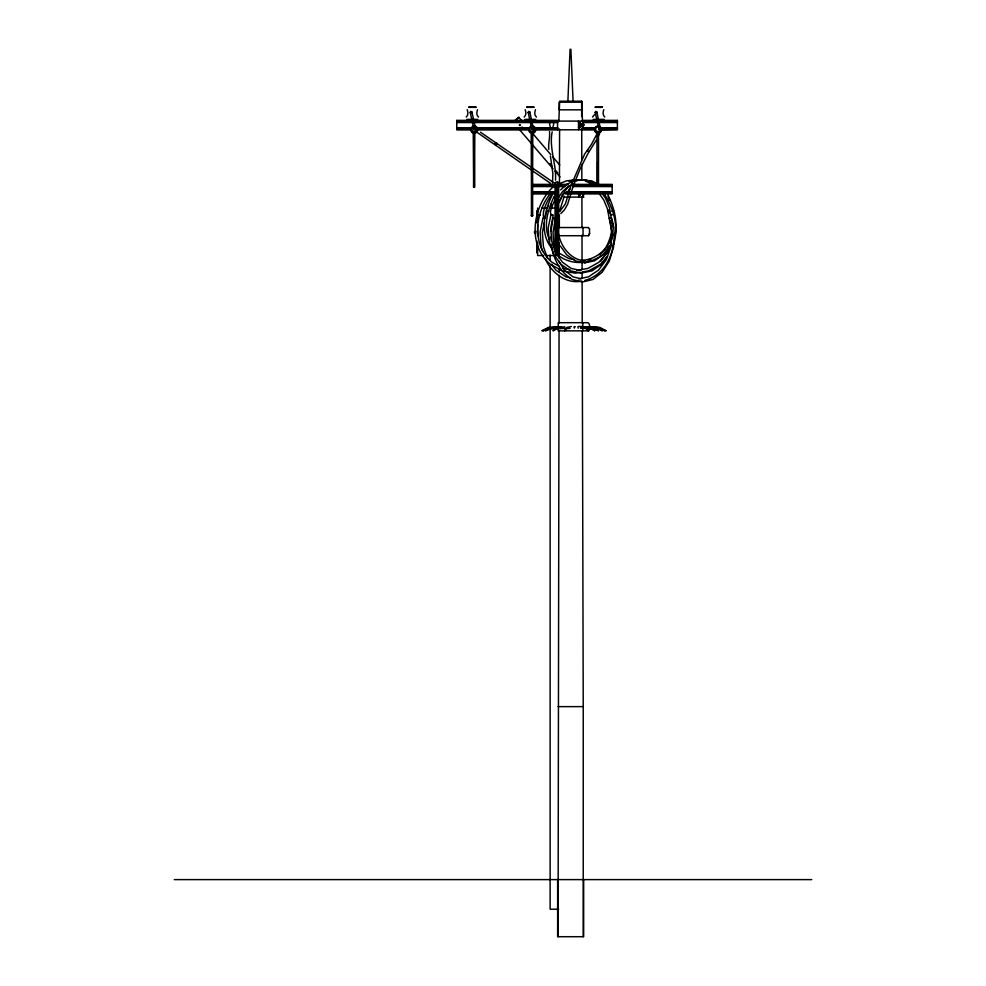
<?xml version="1.0" encoding="UTF-8"?>
<svg xmlns="http://www.w3.org/2000/svg" width="986" height="986" viewBox="0 0 986 986"><rect width="100%" height="100%" fill="white"/><g stroke="black" fill="none" stroke-linecap="round" stroke-linejoin="round"><path stroke-width="1.48" d="M558.076 936.7L559.062 330.741M559.074 323.038L559.198 275.279M559.21 272.198L559.222 269.116M559.247 258.332L559.284 242.926M559.321 227.519L559.358 215.194M559.444 184.382L559.58 128.919M555.5 180.241C556.548 163.75 548.857 148.208 552.172 131.828M558.828 121.093L559.654 101.201L581.654 101.201L582.48 121.093M567.887 101.201L570.068 49.3L570.882 49.3L573.076 101.201M473.958 162.074L473.637 187.426L473.255 133.751M597.639 162.074L597.627 185.59M611.665 239.573L612.109 232.462L610.211 221.197M613.834 241.299L613.477 247.313L609.262 261.105L602.138 272.296L592.98 279.469L582.566 281.996L572.163 279.469C559.851 272.124 552.986 258.209 551.482 244.306M611.061 236.603L611.714 226.953M580.162 123.053C578.018 123.78 579.46 122.905 580.199 123.299M579.312 126.763L580.113 126.418M579.953 123.435L579.978 122.831M581.259 125.333L581.481 124.717M581.629 125.123C580.446 125.444 580.224 124.372 581.592 124.717M583.305 125.099L583.675 124.495M615.301 234.705C617.63 221.209 614.007 207.159 607.992 195.055M477.52 109.68C476.805 112.194 476.016 114.684 478.518 117.063M535.472 109.68C534.757 112.194 533.968 114.684 536.458 117.063M594.533 114.622L592.5 117.063M603.789 109.68C603.038 112.207 602.372 114.684 604.788 117.063M552.493 183.063L552.875 173.585L550.422 156.084M555.315 182.903C557.349 189.435 560.319 178.232 555.315 182.903L555.315 253.008M558.569 185.504L558.569 184.604M520.103 125.259C518.772 123.25 519.708 127.268 519.979 124.791M573.975 327.167L574.382 328.141M600.573 129.339L596.813 111.948L595.754 111.356L595.15 112.404L599.118 129.733L617.396 129.4M550.989 230.835L553.183 217.82L555.389 218.325M555.167 219.792L553.035 232.462L553.91 246.697M589.135 151.363L580.434 168.125L573.297 185.787L567.554 204.435L564.386 209.907L560.849 213.629M559.543 211.189L564.251 196.239M546.207 212.902L545.159 218.411L542.978 217.77L540.106 232.265L541.191 247.35L542.67 251.504M581.432 273.11L570.401 270.842L560.812 264.186L553.528 254.068L549.165 241.422L548.216 227.754L551.014 214.48L553.232 214.997L550.767 227.889L551.679 240.954L555.328 251.516M544.334 222.626L542.386 232.474L543.409 246.66L547.538 258.233M611.221 234.224L611.234 234.187C608.867 241.669 605.909 250.592 599.278 254.807M580.138 127.034L579.435 126.997L579.83 126.294M580.187 123.423L579.127 124.482L578.511 123.891L580.261 123.891L579.645 122.116L578.511 122.708L579.645 122.116M583.404 125.382L583.823 125.099M466.218 117.063C468.683 114.684 467.943 112.207 467.216 109.68M524.17 117.063C526.598 114.684 525.932 112.207 525.168 109.68M495.095 143.463L495.157 144.56A1.319 1.208 -65.9 0 0 495.847 145.053L497.092 143.882A1.282 1.159 -65.9 0 0 496.71 143.118A1.245 1.122 -64.6 0 0 495.958 142.847L495.44 143.032M581.986 129.733L582.775 122.461L581.937 121.093M582.664 129.733L583.453 122.461L582.615 121.093M582.134 197.101L583.601 194.71L582.812 197.101M608.485 247.535L606.649 252.835L600.622 261.216M580.335 126.011L580.335 123.965L581.555 123.965L581.555 126.011L578.511 126.171L580.261 126.171L579.645 127.946L578.511 127.354L579.645 127.946M580.84 123.965L579.978 124.988M581.05 126.011L581.05 123.965M583.342 125.986L583.342 123.94M582.936 326.785L598.909 327.525L604.763 330.68M555.759 197.015C555.759 200.059 547.23 212.902 551.766 214.936M559.272 202.623L562.266 195.117L566.58 188.77L569.797 185.886M546.983 208.761L548.524 205.051M531.996 128.71L532.304 129.869L533.488 129.548L529.827 111.948L528.767 111.356L528.151 112.404L531.91 129.351M598.983 128.71L598.896 129.351M613.07 234.15C609.188 248.373 596.518 259.848 581.493 260.353M610.198 246.155L607.364 252.773L598.884 262.276L587.829 268.438L576.81 270.337M611.677 243.148C602.557 262.892 574.665 268.771 557.891 255.017M612.565 247.116C619.676 230.021 614.29 208.724 604.171 193.885M531.244 215.429L531.885 215.49M532.107 215.429L532.748 215.49M579.053 193.737L579.275 194.661L579.509 193.737M580.236 194.501L580.236 193.737M564.658 330.704L566.235 327.599L571.325 326.526M552.234 195.055C544.025 211.596 539.046 234.298 552.789 249.347M554.157 196.3C548.142 209.377 542.855 225.646 549.424 239.45M596.949 134.022L591.452 144.363L584.599 154.161L570.894 185.886L565.385 203.905L560.294 210.757M598.255 136.228L599.525 133.689M581.604 327.82L580.631 327.82M596.37 140.037L589.024 151.721L587.902 151.289A1.245 0.739 62.6 0 1 587.545 150.464L587.656 149.823M558.47 235.716L588.42 235.716L589.529 233.46L589.529 228.826L588.248 227.532M588.42 235.716L589.64 233.46M588.075 330.852C589.764 328.634 590.7 324.308 588.001 322.681L558.236 322.681L558.236 330.852L588.174 330.852L589.394 328.597M560.036 200.022L563.709 193.885M558.754 197.151L562.562 191.543L568.256 186.44M551.827 194.069C547.76 200.084 541.24 211.744 543.902 218.103M609.57 245.896L603.087 254.893L594.546 260.822L584.735 262.843M607.29 256.323L601.633 264.186L592.031 270.842L581.013 273.11M522.346 127.354L521.347 127.49L522.149 128.106M522.26 128.02L522.21 127.293M579.694 126.282L580.162 126.516M580.964 124.606L581.666 124.643M551.913 191.641C535.201 210.61 530.727 244.75 552.049 262.313L559.37 266.393M607.524 256.397L600.462 264.285L588.63 270.891L582.763 271.902M564.756 330.766L566.568 328.646L570.13 328.35M579.127 127.946L580.261 127.354M580.409 194.71L578.659 194.71L580.409 194.71L580.409 193.527M560.603 189.891L566.642 184.468M568.318 190.249L570.339 188.437M514.643 120.908L518.87 117.359M514.248 121.204L518.809 117.297L521.865 120.859M553.121 330.68L557.004 327.549L564.756 326.81M612.984 214.529L610.58 215.084M579.941 123.829L579.324 123.435M545.603 330.68L551.014 327.525L561.219 326.822M543.409 330.68L549.264 327.525M542.078 330.667L548.179 327.525L558.655 326.896M553.183 330.778L557.25 328.646L564.793 328.363M566.79 184.357L573.679 180.968M568.109 186.551L574.567 183.371M574.382 326.637L575.417 326.785M559.173 183.753L566.321 180.919L573.914 179.957M545.665 330.778L551.285 328.634L561.28 328.375M543.459 330.791L549.485 328.646M542.127 330.791L548.413 328.646L558.742 328.4M609.878 218.177L609.225 218.411L611.998 232.474L610.975 246.66L606.328 259.675L598.564 270.09L588.482 276.844L578.597 278.878M599.537 194.02L603.826 200.121L607.401 208.785L609.225 218.411L611.209 217.869L609.533 207.824L605.7 198.543L602.557 194.069M610.716 217.931L611.406 217.77C619.196 240.904 610.445 273.677 584.71 280.443M548.832 211.189L546.663 210.671L547.76 211.004M587.878 259.947L590.836 259.318M584.735 260.624C572.028 260.526 560.985 247.572 558.618 234.187M585.105 262.843L575.294 260.822L566.753 254.893L560.27 245.896M581.013 270.62L571.251 268.438L562.55 262.313L556.646 254.031M581.703 281.072C566.137 284.436 550.841 272.309 545.147 258.418M612.737 210.794L613.563 210.671L611.69 211.164M598.366 330.68L593.695 327.525L581.124 326.526L580.581 327.611M575.479 181.03C582.652 178.725 590.54 180.155 596.481 184.789M579.83 272.407L575.442 273.159L562.242 270.891L550.41 264.285C525.784 244.38 533.451 202.648 555.254 185.097M573.877 180.919L581.222 179.76L588.556 180.919M582.307 180.179L591.625 180.832L596.542 183.248M568.885 181.03L573.039 180.401M576.058 180.278L580.113 179.76M469.509 106.796L475.227 106.796M527.461 106.796L533.179 106.796M595.79 106.796L601.509 106.796M468.954 107.338L475.782 107.338M526.906 107.338L533.734 107.338M595.236 107.338L602.064 107.338M466.994 119.38L477.742 119.38M524.946 119.38L535.694 119.38M593.276 119.38L597.257 119.38M598.65 119.38L604.024 119.38M456.752 120.378L559.259 120.378M582.208 120.378L617.396 120.378M468.572 120.588L476.164 120.588M526.524 120.588L534.116 120.588M594.841 120.588L596.752 120.588M597.664 120.588L602.446 120.588M456.752 120.933L559.259 120.933M582.208 120.933L617.396 120.933M456.752 121.093L617.396 121.093M456.752 121.956L557.731 121.956M583.737 121.956L617.396 121.956M582.775 122.461L583.453 122.461M456.752 122.56L557.731 122.56M579.127 122.116L580.261 122.708M583.737 122.56L617.396 122.56M579.756 123.718L580.261 123.891M582.775 127.354L583.453 127.354M456.752 127.761L472.047 127.761M478.173 127.761L528.656 127.761M534.782 127.761L557.731 127.761M583.737 127.761L594.447 127.761M600.573 127.761L617.396 127.761M456.752 128.229L472.047 128.229M478.173 128.229L528.656 128.229M534.782 128.229L557.731 128.229M583.737 128.229L594.447 128.229M600.573 128.229L617.396 128.229M456.752 129.092L470.519 129.092M478.173 129.092L528.656 129.092M536.31 129.092L557.731 129.092M583.737 129.092L594.447 129.092M600.573 129.092L617.396 129.092M456.752 129.4L470.519 129.4M478.173 129.4L528.656 129.4M536.31 129.4L557.731 129.4M583.737 129.4L594.447 129.4M470.519 129.795L456.752 129.795L456.752 120.403M478.173 129.795L528.656 129.795M536.31 129.795L594.447 129.795M600.573 129.795L617.396 129.795L617.396 120.403M531.836 184.382L553.06 184.382M559.124 184.382L568.219 184.382M572.755 184.382L612.158 184.382L612.158 193.749L565.188 193.798M531.836 184.937L556.092 184.937L556.104 254.031M559.124 184.937L566.703 184.937M572.755 184.937L612.158 184.937M531.836 185.097L556.092 185.097M559.124 185.097L566.703 185.097M572.755 185.097L612.158 185.097M531.836 185.96L556.092 185.96M559.124 185.96L565.188 185.96M572.755 185.96L612.158 185.96M531.836 186.564L556.092 186.564M559.124 186.564L565.188 186.564M572.755 186.564L612.158 186.564M531.836 191.765L556.092 191.765M566.703 191.765L612.158 191.765M531.836 192.233L556.092 192.233M566.703 192.233L612.158 192.233M531.836 193.096L546.996 193.096M550.028 193.096L556.092 193.096M565.188 193.096L612.158 193.096M531.836 193.404L546.996 193.404M550.028 193.404L556.092 193.404M565.188 193.404L612.158 193.404M531.836 193.798L556.092 193.798M564.251 197.101L583.909 197.101M542.041 208.046L546.454 208.046M549.399 208.046L555.278 208.046M558.47 227.532L588.346 227.532M536.051 231.377L535.262 231.377L535.262 232.955L536.051 232.955M543.52 255.534L537.641 255.534L537.641 242.568M546.454 255.534L558.212 255.534L558.113 184.542M558.076 706.629L583.231 706.629L583.231 936.7M174.275 879.611L811.725 879.611M558.631 909.215L550.126 909.215L550.126 265.838M583.108 328.252L598.687 328.646L604.714 330.791M581.124 328.252L593.523 328.646L598.317 330.778M589.455 326.896L599.932 327.525L606.033 330.667M589.554 327.032L596.85 327.525L602.261 330.68M585.524 180.45L595.864 183.815M575.442 179.76L579.99 180.339M558.52 210.696L560.011 211.115M586.004 328.646L588.938 330.778M577.192 179.76L579.965 180.191M574.604 259.638L569.095 258.689L559.247 253.205M563.055 268.438L569.933 269.622M539.712 214.997L540.34 215.071L538.467 214.701M570.13 277.719L565.902 276.844L555.821 270.09L551.507 264.297M583.502 125.505L583.268 124.495L583.823 124.815M579.645 126.208L579.743 127.354M581.198 278.841L572.94 276.844L564.559 270.238L558.631 260.92M605.983 330.791L599.698 328.646L589.369 328.4L596.579 328.634L602.199 330.778M578.166 328.227C575.676 324.419 585.388 327.722 586.448 327.697M585.499 181.03L593.325 184.752M590.503 328.634L594.681 330.778M554.613 183.285L480.465 132.198M550.508 183.322L476.657 132.062M590.959 327.599L594.743 330.68M532.785 133.603L550.817 154.642M552.764 156.91L559.752 165.056M549.781 163.614L551.778 165.956M555.771 170.615L557.768 172.944M519.104 129.166L553.109 168.852M555.044 171.108L560.036 176.938M595.15 112.404L596.197 112.996L596.813 111.948M528.151 112.404L529.211 112.996L529.827 111.948M471.875 111.948L470.815 111.356L470.211 112.404L473.958 129.351L475.018 129.955L475.634 128.907L471.875 111.948L471.259 112.996L470.211 112.404M475.634 128.907L474.574 128.316L473.958 129.351M608.079 196.374L609.57 200.121M611.209 217.918L613.575 227.914M610.297 220.728L610.839 223.588M608.399 210.56L608.941 213.518M608.399 210.092L608.843 212.853M551.026 204.09L551.618 208.095M548.832 149.342C547.957 143.438 550.299 137.633 549.473 131.606M551.026 236.788L551.297 241.299M552.949 126.775C556.203 119.54 547.119 119.244 550.262 126.615M581.654 101.201L581.691 116.594M581.715 128.919L581.802 159.732M581.814 164.354L581.851 179.76M581.9 196.707L581.974 227.519M581.999 235.223L582.085 269.116M582.097 272.198L582.11 278.36M582.122 281.441L582.233 323.038M582.245 330.741L583.231 706.629M598.502 133.702L598.502 185.59M596.949 132.321L596.949 185.541M583.663 879.611L583.663 936.7L557.632 936.7L557.632 879.611M583.046 227.532L583.046 235.716M582.8 322.681L582.8 330.852M579.904 193.527L579.904 194.71M579.743 122.708L579.743 123.891M579.029 122.708L579.029 123.891M579.029 126.171L579.029 127.354M579.176 193.527L579.176 194.71M578.659 193.527L578.72 197.101M578.56 121.093L578.56 129.733M558.569 182.866L558.569 252.971M558.396 184.185L558.396 253.39M557.768 184.826L557.768 254.018M557.546 121.093L557.546 129.733M557.361 184.998L557.361 254.191M556.93 185.06L556.93 254.252M556.498 184.998L556.498 254.203M555.759 184.567L555.759 253.772M555.488 182.484L555.488 253.414M550.126 255.066L550.126 259.675M537.641 208.046L537.641 219.471M537.641 224.894L537.641 235.617M536.84 210.696L536.84 222.898M536.84 240.831L536.84 252.884M534.474 231.599L534.474 232.832M532.773 134.047L532.452 216.18L532.07 134.121M531.91 134.047L531.59 216.18L531.207 134.121M474.821 133.702L474.5 187.426L474.13 133.751M532.871 126.935A2.354 2.342 0 0 1 534.19 130.534A2.354 2.342 0 0 1 530.332 130.534A2.354 2.342 0 0 1 531.651 126.935M531.183 131.841A2.157 2.145 0 0 1 530.727 131.508M535.583 130.078A3.328 3.315 0 0 1 531.824 133.356A3.328 3.315 0 0 1 529.038 129.215M531.084 132.038A2.354 2.342 0 0 1 530.591 131.668M532.81 132.839A2.145 2.132 0 0 0 533.327 132.629A2.095 2.083 0 0 1 532.797 132.79A2.058 2.046 0 0 0 533.278 132.543M600.03 128.02A2.354 2.342 0 0 1 598.403 131.508A2.354 2.342 0 0 1 595.667 128.784A2.354 2.342 0 0 1 599.168 127.169M600.868 128.414A3.328 3.315 0 0 1 597.984 133.393A3.328 3.315 0 0 1 595.1 128.414M595.63 127.724A3.328 3.315 0 0 1 596.32 127.206M599.661 127.206A3.328 3.315 0 0 1 600.351 127.724M475.166 126.06A3.328 3.315 0 0 1 477.039 131.163A3.328 3.315 0 0 1 471.579 131.163A3.328 3.315 0 0 1 473.44 126.06M474.919 126.935A2.354 2.342 0 0 1 476.238 130.534A2.354 2.342 0 0 1 472.38 130.534A2.354 2.342 0 0 1 473.699 126.935M477.52 130.928A3.328 3.315 0 0 1 471.086 130.928M471.419 128.414A3.328 3.315 0 0 1 471.949 127.724M582.196 102.199L559.161 102.199L559.161 109.84L582.196 109.84L582.196 102.199M475.856 107.067L468.88 107.067L475.856 107.117M533.808 107.067L526.832 107.067L533.808 107.117M602.138 107.067L595.162 107.067L602.138 107.117M530.591 132.136A3.328 3.315 0 0 0 535.583 129.265A3.328 3.315 0 0 0 530.591 126.393A3.328 3.315 0 0 0 530.591 132.136M596.32 132.136A3.328 3.315 0 0 0 601.324 129.265A3.328 3.315 0 0 0 596.32 126.393A3.328 3.315 0 0 0 596.32 132.136"/></g></svg>
